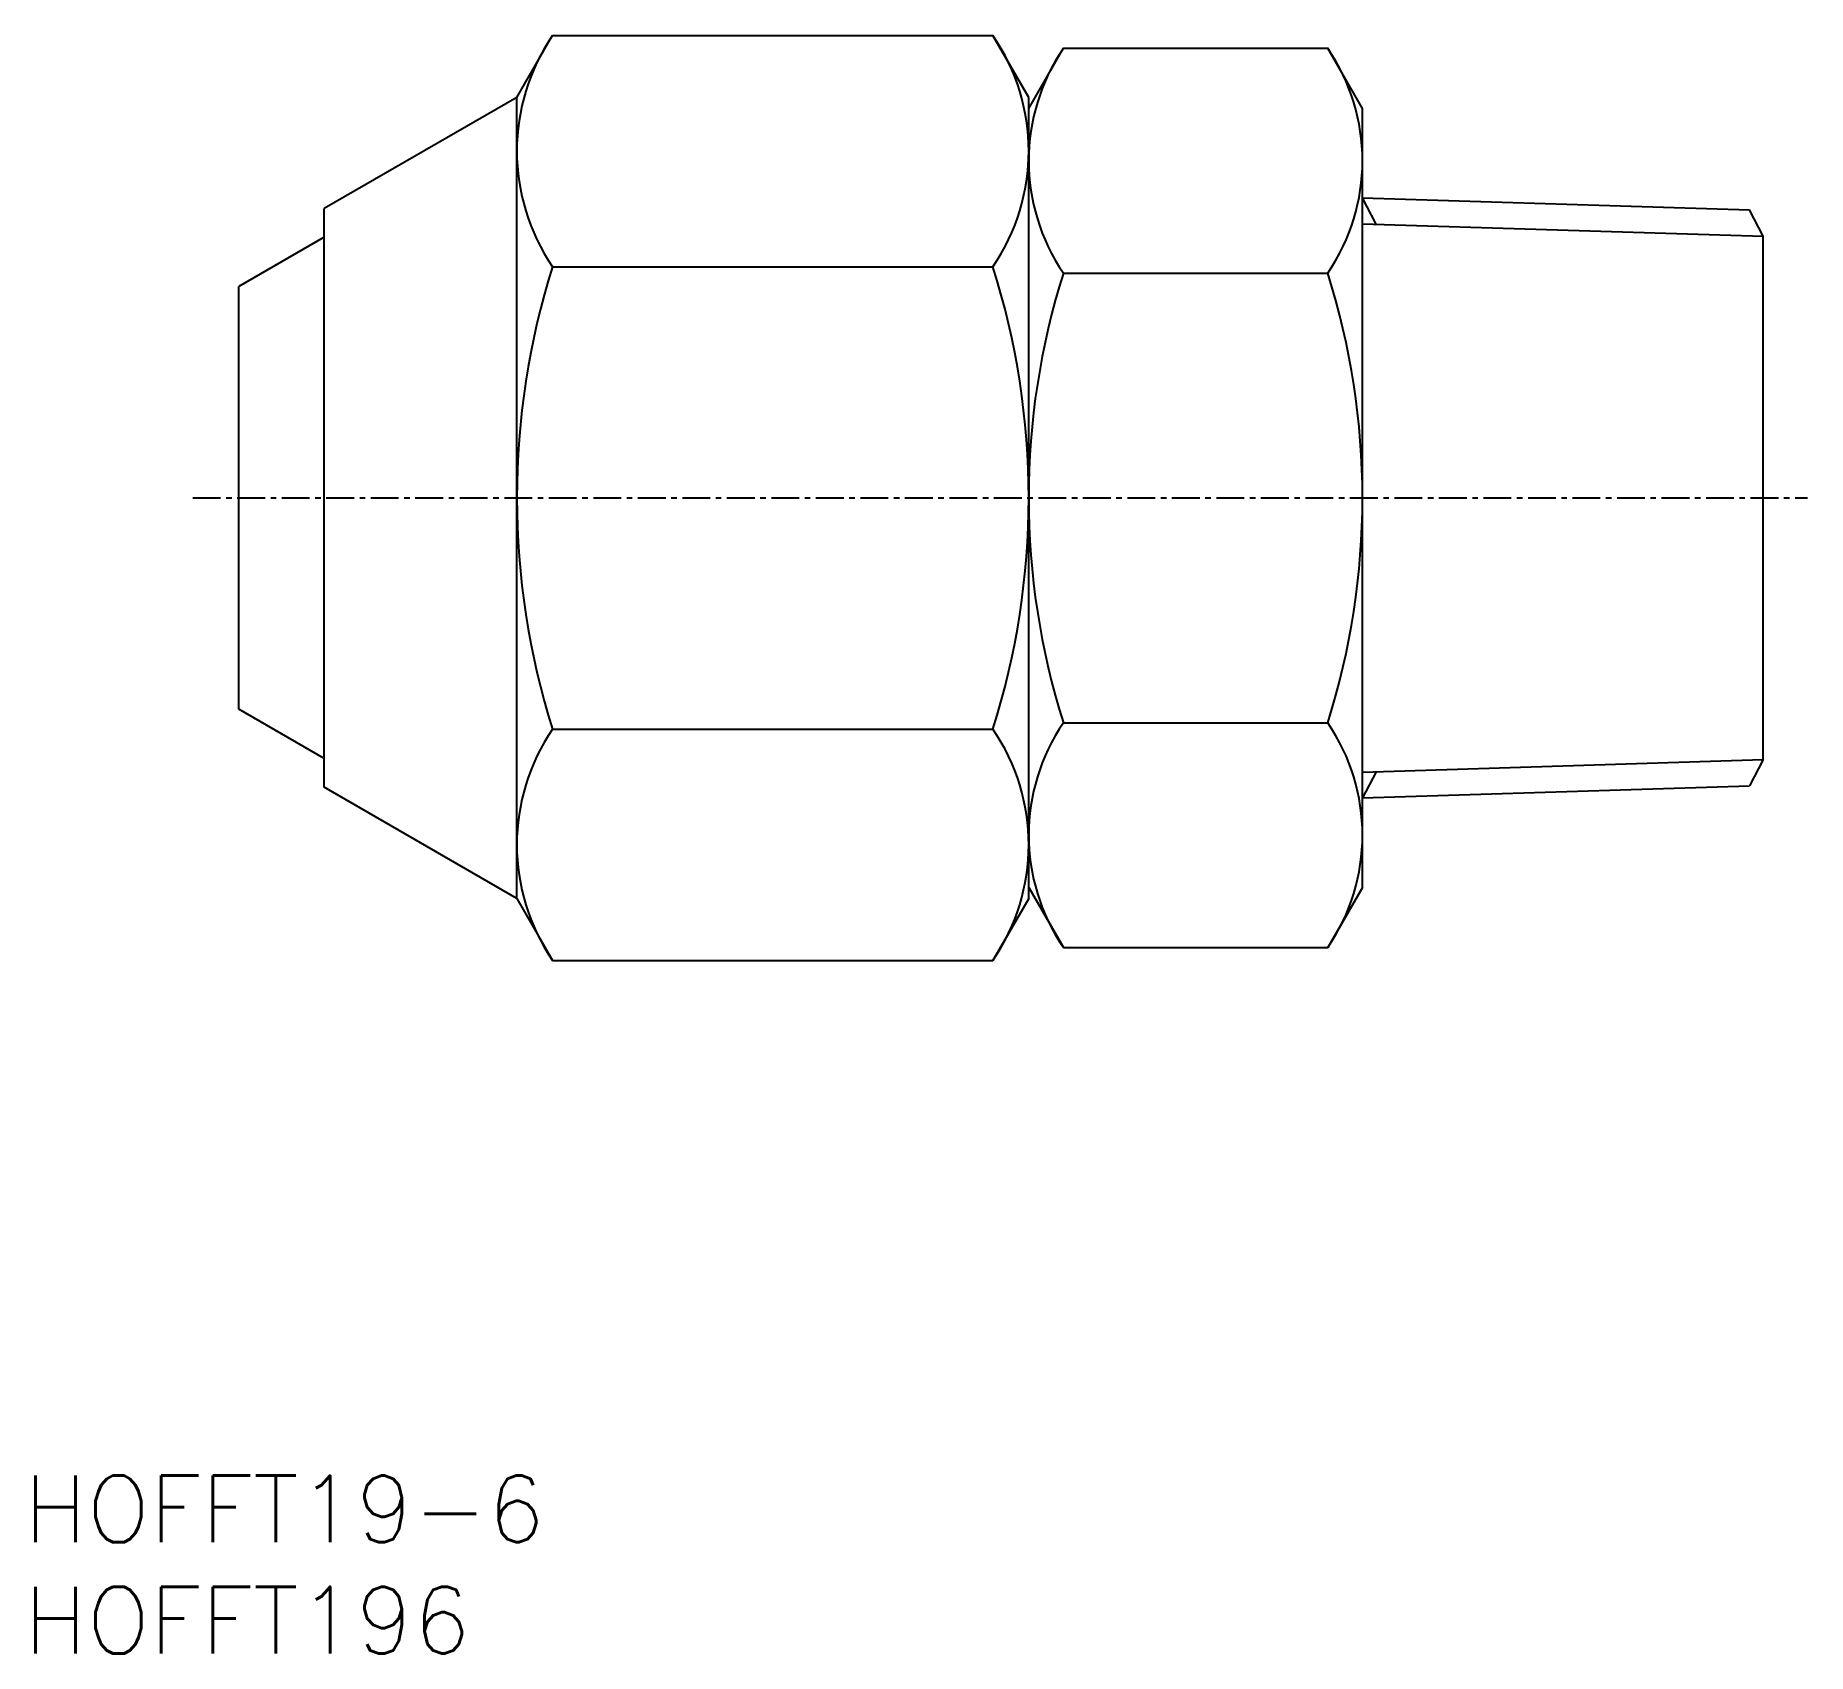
# Model space of a CAD drawing. Extents: x 101.5 to 181.1, y 53.1 to 125.8.
import ezdxf
from ezdxf.enums import TextEntityAlignment as Align

# ---------------------------------------------------------------- set-up
doc = ezdxf.new("R2010")
doc.units = 0
doc.linetypes.add('CENTER', pattern=[2, 1.25, -0.25, 0.25, -0.25])
doc.layers.get('0').update_dxf_attribs({"linetype": 'CONTINUOUS'})
doc.layers.add('CENTER', color=1, linetype='CENTER')
doc.styles.get("Standard").update_dxf_attribs({"font": 'txt.shx', "bigfont": 'extfont.shx'})

msp = doc.modelspace()

# ---------------------------------------------------------------- linework, layer by layer
at = {"color": 7, "linetype": 'CONTINUOUS'}
for p, q in [((123.083, 123), (124.691, 125.785)), ((124.691, 125.785), (144.476, 125.785)), ((146.083, 123), (144.476, 125.785)), ((146.083, 122.5), (147.646, 125.207)), ((147.646, 125.207), (159.52, 125.207)), ((161.083, 122.5), (159.52, 125.207)), ((123.083, 123), (114.423, 118)), ((123.083, 87), (123.083, 123)), ((146.083, 87), (146.083, 123)), ((146.083, 87), (146.083, 123)), ((161.083, 87.5), (161.083, 122.5)), ((114.423, 92), (114.423, 118)), ((161.083, 118.485), (178.468, 117.942)), ((179.083, 116.761), (178.468, 117.942)), ((114.423, 116.717), (110.583, 114.5)), ((179.083, 93.239), (179.083, 116.761)), ((124.691, 115.392), (144.476, 115.392)), ((147.646, 115.104), (159.52, 115.104)), ((110.583, 95.5), (110.583, 114.5)), ((114.423, 93.283), (110.583, 95.5)), ((147.646, 94.896), (159.52, 94.896)), ((124.691, 94.608), (144.476, 94.608)), ((179.083, 93.239), (178.468, 92.058)), ((123.083, 87), (114.423, 92)), ((161.083, 91.515), (178.468, 92.058)), ((123.083, 87), (124.691, 84.215)), ((146.083, 87), (144.476, 84.215)), ((146.083, 87.5), (147.646, 84.793)), ((161.083, 87.5), (159.52, 84.793)), ((147.646, 84.793), (159.52, 84.793)), ((124.691, 84.215), (144.476, 84.215))]:
    msp.add_line(p, q, dxfattribs=at)
at = {"color": 3, "linetype": 'CONTINUOUS'}
for p, q in [((161.698, 117.304), (161.083, 118.485)), ((161.083, 117.323), (179.083, 116.761)), ((161.083, 92.677), (179.083, 93.239)), ((161.698, 92.696), (161.083, 91.515))]:
    msp.add_line(p, q, dxfattribs=at)
at = {"color": 7, "linetype": 'CONTINUOUS'}
for centre, radius, start, end in [((132.284, 120.588), 9.201, 145.61575, 214.38427), ((136.882, 120.588), 9.201, 325.61573, 34.38425), ((155.029, 120.155), 8.945, 145.61575, 214.38427), ((152.138, 120.155), 8.945, 325.61573, 34.38425), ((157.476, 105), 34.392, 162.41205, 197.58797), ((111.691, 105), 34.392, 342.41203, 17.58795), ((179.52, 105), 33.437, 162.41205, 197.58797), ((127.646, 105), 33.437, 342.41203, 17.58795), ((155.029, 89.845), 8.945, 145.61573, 214.38425), ((152.138, 89.845), 8.945, 325.61575, 34.38427), ((132.284, 89.412), 9.201, 145.61573, 214.38425), ((136.882, 89.412), 9.201, 325.61575, 34.38427)]:
    msp.add_arc(centre, radius, start, end, dxfattribs=at)
at = {"layer": 'CENTER', "color": 1, "linetype": 'CENTER'}
msp.add_line((108.521, 105), (181.083, 105), dxfattribs=at)

# ---------------------------------------------------------------- texts
at = {"color": 7, "linetype": 'CONTINUOUS'}
for s, p in [('HOFFT19-6', (100.936, 59.566)), ('HOFFT196', (100.936, 54.566))]:
    msp.add_text(s, height=3, dxfattribs=at).set_placement(p, align=Align.MIDDLE_LEFT)

doc.saveas('drawing.dxf')
